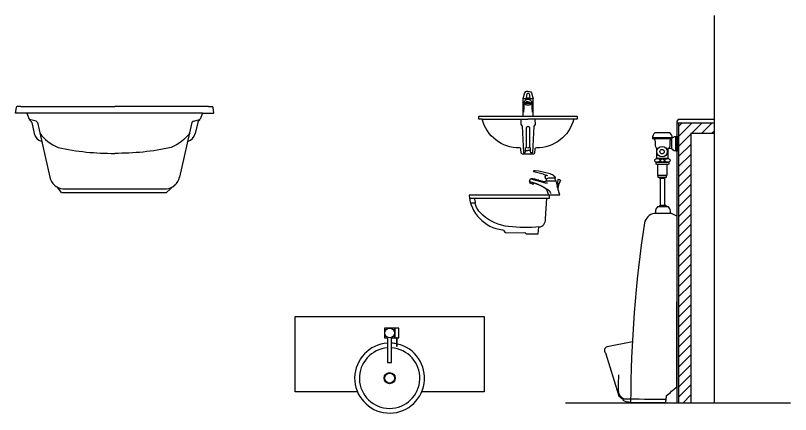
# Model space of a CAD drawing. Header units: metres. Extents: x 30 to 38.4, y 11.3 to 22.1.
# Drawn here: x 34.267 to 38.369, y 11.266 to 13.377 of the extents above; entities that cross this region are included whole.
import ezdxf
from ezdxf.enums import TextEntityAlignment as Align

# ---------------------------------------------------------------- set-up
doc = ezdxf.new("R2010")
doc.units = ezdxf.units.M
doc.header["$MEASUREMENT"] = 0
for name, color, linetype in [('ID-WC', 7, 'Continuous'), ('WC-DET', 8, 'Continuous'), ('WC-DET1', 8, 'Continuous'), ('WC-DET2', 15, 'Continuous'), ('WC-OUTL', 7, 'Continuous'), ('WC-SERIAL', 4, 'Continuous')]:
    doc.layers.add(name, color=color, linetype=linetype)
doc.styles.get("Standard").update_dxf_attribs({"font": 'arial.ttf'})

# ---------------------------------------------------------------- blocks, each defined once
blk = doc.blocks.new('ACC-1S')
at = {"layer": 'ID-WC'}
for p, q in [((0.0584, 0.9858), (0.0567, 0.081)), ((-0.183, 0), (0, 0))]:
    blk.add_line(p, q, dxfattribs=at)
for points in [[(0.0342, 1.399, 0.300638), (0.0188, 1.4268), (-0.0587, 1.4268, 0.201648), (-0.0704, 1.3967), (-0.0658, 1.3967)], [(-0.0658, 1.3967, -0.23445), (-0.0558, 1.3747), (-0.0558, 1.3567, 0.06043), (-0.0478, 1.3435, 2.115418)], [(0.0272, 1.3967, 0.09463), (0.021, 1.3757), (0.021, 1.3562, -0.301965), (0.0125, 1.3434, -0.24961)], [(0.0615, 1.4086), (0.0615, 1.3274, -0.250152), (0.0316, 1.3423), (0.0316, 1.3434, -0.021031)], [(0.0316, 1.3434), (0.0316, 1.3967, -0.021031), (0.0342, 1.399, -164.458102)], [(0.0342, 1.399, -0.176976), (0.0615, 1.4086, -164.458102)], [(-0.0354, 1.0342), (-0.0437, 1.0342, 0.128343), (-0.0551, 1.0142), (-0.0546, 1)], [(0.0067, 1.0342), (-0.0354, 1.0342, 0.128343)], [(0.0252, 1.0005), (0.0252, 1.0114, 0.157281), (0.0138, 1.0342), (0.0067, 1.0342, 0.128343)], [(-0.0021, 1), (-0.0618, 1, 0.288003), (-0.1131, 0.9492, 0.036057), (-0.1861, 0, 0.295959)], [(0.0252, 1), (-0.0546, 1, 0.288003)], [(0.0584, 0.9858), (0.0303, 1), (0.0113, 1, 0.288003)], [(-0.1769, 0.32), (-0.3111, 0.2935, 0.53219), (-0.3199, 0.2619), (-0.2511, 0.0397, 0.179707), (-0.2405, 0.0257, -0.073704), (-0.2265, 0.0134, 0.181357), (-0.2107, 0.0046, -0.009724), (-0.178, -0.0009)], [(-0.2503, 0.1461, 0.007102), (-0.2525, 0.0669, 0.295959), (-0.2226, 0.0196, 0.008189), (-0.0031, 0.0178, 4.562588)], [(0, 0, -0.014348), (0.0022, 0.0178, 0.03095), (0.004, 0.0371, 0.019674), (0.0567, 0.081)]]:
    blk.add_lwpolyline(points, format="xyb", dxfattribs=at)
at = {"layer": 'ID-WC', "color": 1}
for points in [[(-0.0702, 1.4021), (0.0343, 1.4021)], [(0.052, 1.4077), (0.052, 1.3284)], [(-0.0478, 1.2898), (-0.0452, 1.29), (-0.0425, 1.2899), (-0.0399, 1.2894), (-0.0375, 1.2885), (-0.0354, 1.2874), (-0.0336, 1.2859), (-0.0323, 1.2842), (-0.0314, 1.2824), (-0.031, 1.2805), (-0.0311, 1.2785), (-0.0317, 1.2766), (-0.0329, 1.2749), (-0.0344, 1.2733), (-0.0364, 1.2719), (-0.0386, 1.2709), (-0.0411, 1.2702), (-0.0437, 1.2699), (-0.0464, 1.2699), (-0.049, 1.2703), (-0.0514, 1.2711)], [(0.0157, 1.2711), (0.0133, 1.2703), (0.0107, 1.2699), (0.0081, 1.2699), (0.0055, 1.2702), (0.0031, 1.2708), (0.0009, 1.2718), (-0.0011, 1.2731), (-0.0027, 1.2746), (-0.0038, 1.2764), (-0.0045, 1.2782), (-0.0047, 1.2801), (-0.0044, 1.282), (-0.0036, 1.2838), (-0.0024, 1.2855), (-0.0008, 1.287), (0.0013, 1.2883), (0.0035, 1.2892), (0.006, 1.2898), (0.0086, 1.29), (0.0112, 1.2899)]]:
    blk.add_lwpolyline(points, dxfattribs=at)
at = {"layer": 'ID-WC'}
for points in [[(-0.0658, 1.3967), (0.0316, 1.3967)], [(-0.0478, 1.2898), (-0.0478, 1.3435)], [(0.0112, 1.3434), (0.0112, 1.2899)], [(0.0316, 1.3434), (0.0112, 1.3434)], [(-0.0514, 1.2711), (-0.0536, 1.2721), (-0.0554, 1.2734), (-0.0569, 1.275), (-0.0579, 1.2767), (-0.0585, 1.2785), (-0.0586, 1.2804), (-0.0583, 1.2823), (-0.0575, 1.2841), (-0.0562, 1.2857), (-0.0545, 1.2871), (-0.0525, 1.2883), (-0.0503, 1.2892), (-0.0478, 1.2898)], [(0.0112, 1.2901), (-0.0478, 1.2901)], [(0.0112, 1.2899), (0.0138, 1.2895), (0.0162, 1.2886), (0.0183, 1.2875), (0.0201, 1.2861), (0.0215, 1.2844), (0.0225, 1.2826), (0.0229, 1.2807), (0.0229, 1.2788), (0.0223, 1.2769), (0.0213, 1.2751), (0.0198, 1.2735), (0.0179, 1.2721), (0.0157, 1.2711)], [(-0.0428, 1.2585), (-0.0468, 1.2585), (-0.0514, 1.261), (-0.0514, 1.2711)], [(0.0157, 1.2697), (-0.0514, 1.2697)], [(-0.0406, 1.1997), (-0.0428, 1.1997), (-0.0428, 1.2585)], [(0.005, 1.2585), (-0.0428, 1.2585)], [(0.005, 1.2585), (0.005, 1.1997), (0.0028, 1.1997)], [(0.0157, 1.2711), (0.0157, 1.2607), (0.0117, 1.2585), (0.005, 1.2585)], [(-0.0384, 1.1895), (-0.0406, 1.1895), (-0.0406, 1.1997)], [(0.0028, 1.1997), (-0.0406, 1.1997)], [(0.0028, 1.1997), (0.0028, 1.1895), (-0.001, 1.1895)], [(-0.001, 1.1895), (-0.0067, 1.1845), (-0.0301, 1.1845), (-0.0384, 1.1895)], [(-0.001, 1.1895), (-0.0384, 1.1895)], [(-0.0282, 1.0422), (-0.0282, 1.1845)], [(-0.0068, 1.1845), (-0.0068, 1.0422)], [(-0.0282, 1.0422), (-0.0322, 1.0422), (-0.0354, 1.0342)], [(-0.0068, 1.0422), (-0.0282, 1.0422)], [(0.0067, 1.0342), (-0.0013, 1.0422), (-0.0068, 1.0422)]]:
    blk.add_lwpolyline(points, dxfattribs=at)
at = {"layer": 'ID-WC', "color": 1}
blk.add_lwpolyline([(-0.0273, 1.2795), (-0.0271, 1.2812), (-0.0266, 1.2829), (-0.0258, 1.2844), (-0.0247, 1.2858), (-0.0234, 1.2869), (-0.0219, 1.2878), (-0.0202, 1.2884), (-0.0185, 1.2886), (-0.0167, 1.2885), (-0.015, 1.2881), (-0.0134, 1.2874), (-0.012, 1.2864), (-0.0108, 1.2851), (-0.0098, 1.2837), (-0.0092, 1.2821), (-0.0088, 1.2804), (-0.0088, 1.2786), (-0.0092, 1.2769), (-0.0098, 1.2753), (-0.0108, 1.2739), (-0.012, 1.2726), (-0.0134, 1.2716), (-0.015, 1.2709), (-0.0167, 1.2705), (-0.0185, 1.2704), (-0.0202, 1.2706), (-0.0219, 1.2712), (-0.0234, 1.2721), (-0.0247, 1.2732), (-0.0258, 1.2746), (-0.0266, 1.2761), (-0.0271, 1.2778)], close=True, dxfattribs=at)
for centre, radius in [((-0.0197, 1.3264), 0.0276), ((-0.0194, 1.3262), 0.0117)]:
    blk.add_circle(centre, radius, dxfattribs=at)
blk = doc.blocks.new('A$C70D0')
at = {"layer": 'WC-DET', "color": 7}
for p, q in [((0.3399, 0.0794), (0.3199, 0.0868)), ((0.4057, 0.091), (0.4569, 0.0911)), ((0.4517, 0.1047), (0.4187, 0.1047)), ((0.4723, 0.0778), (0.4668, 0.0788))]:
    blk.add_line(p, q, dxfattribs=at)
at = {"layer": 'WC-DET'}
for points in [[(0.3199, 0.0868, -0.08481), (0.4071, 0.0497, -0.158906), (0.4305, 0.0246, 12.163436)], [(0.3243, 0.1023), (0.3878, 0.0835, 0.087142), (0.4135, 0.0806, 0.496456)]]:
    blk.add_lwpolyline(points, format="xyb", dxfattribs=at)
at = {"layer": 'WC-DET', "color": 7}
for points in [[(0.4187, 0.1047), (0.4073, 0.1016)], [(0.4674, 0.0519), (0.464, 0.0637)]]:
    blk.add_lwpolyline(points, dxfattribs=at)
at = {"layer": 'WC-DET1', "color": 7}
blk.add_line((0.0001, 0.0002), (0.4087, 0.0002), dxfattribs=at)
at = {"layer": 'WC-DET1'}
for points in [[(0.0249, 0.0009), (0.0303, -0.0212, -0.471961), (0.0262, -0.0266), (0.0054, -0.0266)], [(0.3705, -0.152, -0.057186), (0.2068, -0.1507, -0.147426), (0.0699, -0.0903, -0.144225), (0.0276, -0.0253, 0.745223)]]:
    blk.add_lwpolyline(points, format="xyb", dxfattribs=at)
at = {"layer": 'WC-OUTL'}
for p, q in [((0.4259, 0.1292), (0.3664, 0.1419)), ((0.3178, 0.0889), (0.3231, 0.1015)), ((0.3199, 0.0868), (0.3185, 0.0873)), ((0.4533, 0.1047), (0.4517, 0.1047)), ((0.376, 0.0662), (0.3399, 0.0794))]:
    blk.add_line(p, q, dxfattribs=at)
at = {"layer": 'WC-OUTL', "linetype": 'Continuous'}
blk.add_line((0.4775, 0.015), (0.4191, 0.015), dxfattribs=at)
at = {"layer": 'WC-OUTL'}
for points in [[(0.3664, 0.1419), (0.3466, 0.144, 0.206002), (0.3365, 0.142)], [(0.389, 0.1272), (0.34, 0.1385, -0.22948), (0.3365, 0.1419, -1.257843)], [(0.4421, 0.121, 0.056287), (0.4263, 0.1291), (0.4259, 0.1292)]]:
    blk.add_lwpolyline(points, format="xyb", dxfattribs=at)
for points in [[(0.389, 0.1272), (0.4124, 0.1196)], [(0.3199, 0.0868), (0.3176, 0.0805), (0.3376, 0.0731), (0.3399, 0.0794)], [(0.4044, 0.1009), (0.3997, 0.1132), (0.4055, 0.1215)], [(0.4073, 0.1016), (0.4044, 0.1009)], [(0.4421, 0.121), (0.4508, 0.1151), (0.4533, 0.1047)], [(0.456, 0.0911), (0.4517, 0.1047)], [(0.4569, 0.0911), (0.464, 0.0637)], [(0.4666, 0.0978), (0.4659, 0.0791)], [(0.4666, 0.0978), (0.4698, 0.0988)], [(0.4806, 0.0945), (0.4666, 0.0978)], [(0.4783, 0.097), (0.4698, 0.0988)], [(0.4806, 0.0945), (0.4741, 0.0774)], [(0.4806, 0.0945), (0.4783, 0.097)], [(0.4668, 0.0788), (0.464, 0.0637)], [(0.4668, 0.0789), (0.4659, 0.0791)], [(0.4723, 0.0778), (0.4674, 0.0519)], [(0.4775, 0.015), (0.4674, 0.0519)], [(0.4741, 0.0774), (0.4723, 0.0778)]]:
    blk.add_lwpolyline(points, dxfattribs=at)
blk.add_lwpolyline([(0.4191, 0.015), (-0.0019, 0.015, 0.352966), (0.1739, -0.1681, -0.251587), (0.1833, -0.1748, 0.218842), (0.194, -0.1835), (0.2927, -0.1822), (0.2994, -0.1895), (0.3631, -0.1895), (0.3671, -0.1533, 0.410102), (0.402, -0.1104), (0.4087, 0.0002), (0.4228, 0.0002), (0.4228, 0.0112, 0.414214)], format="xyb", close=True, dxfattribs=at)
for centre, radius, start, end in [((0.3189, 0.0884), 0.00124, 157.1794, 249.8849), ((0.3242, 0.101), 0.00124, 85.7501, 157.1794), ((0.3088, -0.1067), 0.2095, 73.9196, 85.7501), ((0.4468, 0.3722), 0.2889, 253.9196, 259.0996), ((0.3956, 0.1082), 0.0199, 260.0762, 300.545), ((0.4003, 0.0965), 0.00776, 314.717, 19.626), ((0.4097, 0.1007), 0.00263, 158.9862, 216.3864), ((0.2835, -0.1182), 0.2063, 55.0409, 63.3714), ((0.3561, 0.0066), 0.0636, 7.5221, 44.0837)]:
    blk.add_arc(centre, radius, start, end, dxfattribs=at)
blk = doc.blocks.new('A$C91E4')
at = {"layer": 'WC-DET', "color": 7}
blk.add_line((0.056, 0.2924), (0.0011, 0.2924), dxfattribs=at)
blk.add_lwpolyline([(0.0059, 0.2227), (0.01, 0.2767, -0.741267), (0.0474, 0.2767), (0.0515, 0.2227)], format="xyb", dxfattribs=at)
blk.add_arc((0.0287, 0.2535), 0.023, 31.6515, 148.3091, dxfattribs=at)
at = {"layer": 'WC-DET1'}
for p, q in [((0.0136, 0.2671), (0.0136, 0.2646)), ((0.0438, 0.2671), (0.0438, 0.2646))]:
    blk.add_line(p, q, dxfattribs=at)
for points in [[(0.0227, 0.3193), (0.0193, 0.2988, 0.169183)], [(0.0344, 0.3193), (0.0378, 0.2988, -0.169183)], [(0.0438, 0.2671, 0.259522), (0.0432, 0.2682, 0.076064), (0.0394, 0.2698, 0.036376), (0.0349, 0.2706, 0.026507), (0.0287, 0.271, 0.026507), (0.0225, 0.2706, 0.036376), (0.018, 0.2698, 0.076064), (0.0142, 0.2682, 0.259522), (0.0136, 0.2671, 0.259522)]]:
    blk.add_lwpolyline(points, format="xyb", dxfattribs=at)
for points in [[(0.0136, 0.2646, 0.259522), (0.0142, 0.2635, 0.076064), (0.018, 0.2618, 0.036376), (0.0225, 0.261, 0.026507), (0.0287, 0.2607, 0.026507), (0.0349, 0.261, 0.036376), (0.0394, 0.2618, 0.076064), (0.0432, 0.2635, 0.259522), (0.0438, 0.2646, 0.259522), (0.0432, 0.2657, 0.076064), (0.0394, 0.2673, 0.036376), (0.0349, 0.2681, 0.026507), (0.0287, 0.2685, 0.026507), (0.0225, 0.2681, 0.036376), (0.018, 0.2673, 0.076064), (0.0142, 0.2657, 0.259522)], [(0.0204, 0.0421), (0.0204, 0.139, -1), (0.0367, 0.139), (0.0367, 0.0402, -1.117162)]]:
    blk.add_lwpolyline(points, format="xyb", close=True, dxfattribs=at)
at = {"layer": 'WC-DET1', "color": 7}
for points in [[(-0.2139, 0.1852), (0.0286, 0.1856)], [(0.271, 0.1852), (0.0286, 0.1856)]]:
    blk.add_lwpolyline(points, dxfattribs=at)
at = {"layer": 'WC-DET1'}
for points in [[(-0.0123, 0.1855), (-0.0086, 0.1824), (-0.0095, 0.1571), (-0.0023, 0.1471), (0.0041, 0.0076), (0.0132, 0.0076), (0.015, 0.0149), (0.015, 0.0357)], [(0.0694, 0.1855), (0.0657, 0.1824), (0.0666, 0.1571), (0.0594, 0.1471), (0.053, 0.0076), (0.044, 0.0076), (0.0422, 0.0149), (0.0422, 0.0357)], [(0.015, 0.0185), (0.0286, 0.0185)], [(0.0422, 0.0185), (0.0286, 0.0185)]]:
    blk.add_lwpolyline(points, dxfattribs=at)
at = {"layer": 'WC-DET1', "color": 7}
blk.add_lwpolyline([(0.0011, 0.2014), (0.0286, 0.2014), (0.056, 0.2014, -0.414214)], format="xyb", dxfattribs=at)
at = {"layer": 'WC-DET1'}
for centre, radius, start, end in [((0.0286, 0.329), 0.0316, 252.9385, 287.0615), ((0.0286, 0.3106), 0.0105, 56.062, 123.938)]:
    blk.add_arc(centre, radius, start, end, dxfattribs=at)
at = {"layer": 'WC-OUTL'}
for p, q in [((0.0011, 0.2924), (0.0011, 0.2583)), ((0.056, 0.2606), (0.056, 0.2924)), ((0.0011, 0.2583), (0.0011, 0.2014)), ((0.056, 0.2014), (0.056, 0.2606))]:
    blk.add_line(p, q, dxfattribs=at)
for points in [[(0.0286, 0.3314), (0.0196, 0.3314, 0.332909), (0.0107, 0.3247), (0.0012, 0.2924)], [(0.0286, 0.3314), (0.0375, 0.3314, -0.332909), (0.0465, 0.3247), (0.0559, 0.2924)], [(0.0286, 0.0004), (-0.0004, 0.0004, -0.41069), (-0.0068, 0.0058), (-0.0086, 0.0276, 0.337218), (-0.0158, 0.033, -0.34395), (-0.2139, 0.1852), (-0.2316, 0.1851), (-0.2316, 0.1977, -0.414214), (-0.2278, 0.2014), (0.0011, 0.2014)], [(0.056, 0.2014), (0.285, 0.2014, -0.414214), (0.2887, 0.1977), (0.2887, 0.1851), (0.271, 0.1852, -0.34395), (0.073, 0.033, 0.337218), (0.0657, 0.0276), (0.0639, 0.0058, -0.41069), (0.0576, 0.0004), (0.0286, 0.0004)]]:
    blk.add_lwpolyline(points, format="xyb", dxfattribs=at)
blk = doc.blocks.new('BT213F')
at = {"layer": 'WC-DET2'}
for p, q in [((-0.4341, 0), (-0.4216, -0.0311)), ((-0.3861, -0.0422), (-0.4206, -0.0335)), ((0.4467, -0.0422), (0.4812, -0.0335)), ((0.4947, 0), (0.4822, -0.0311)), ((-0.4103, -0.0465), (-0.4139, -0.0429)), ((-0.4089, -0.0489), (-0.3954, -0.1083)), ((-0.3788, -0.0496), (-0.3128, -0.3384)), ((0.4394, -0.0496), (0.3734, -0.3384)), ((0.4695, -0.0489), (0.456, -0.1083)), ((0.4709, -0.0465), (0.4745, -0.0429)), ((-0.2512, -0.42), (-0.2739, -0.3904)), ((-0.2442, -0.4), (0.3048, -0.4)), ((0.3053, -0.42), (0.3494, -0.3796)), ((-0.2512, -0.42), (0.3053, -0.42))]:
    blk.add_line(p, q, dxfattribs=at)
for points in [[(-0.3667, -0.1049, 0.139644), (-0.269, -0.1818, 0.055567), (0.0303, -0.2125, 0.174699)], [(0.4273, -0.1049, -0.139644), (0.3296, -0.1818, -0.055567), (0.0303, -0.2125, -0.174699)]]:
    blk.add_lwpolyline(points, format="xyb", dxfattribs=at)
for centre, radius, start, end in [((-0.3891, -0.0181), 0.035, 201.8014, 225), ((0.4497, -0.0181), 0.035, 315, 338.1986), ((-0.4138, -0.05), 0.005, 12.875, 45), ((-0.3885, -0.0519), 0.01, 12.875, 75.9638), ((0.4491, -0.0519), 0.01, 104.0362, 167.125), ((0.4744, -0.05), 0.005, 135, 167.125), ((-0.3417, -0.096), 0.055, 192.875, 252.0398), ((0.4024, -0.096), 0.055, 287.9602, 347.125), ((-0.3602, -0.1531), 0.005, 12.875, 72.0398), ((0.4209, -0.1531), 0.005, 107.9602, 167.125), ((-0.2348, -0.3206), 0.08, 192.875, 263.243), ((0.2954, -0.3206), 0.08, 276.757, 347.125)]:
    blk.add_arc(centre, radius, start, end, dxfattribs=at)
at = {"layer": 'WC-OUTL'}
for p, q in [((-0.4947, 0), (-0.4903, 0.0307)), ((0.4947, 0), (-0.4947, 0)), ((-0.4662, 0.035), (-0.4854, 0.035)), ((-0.4662, 0.035), (0.0303, 0.035)), ((0.5268, 0.035), (0.0303, 0.035)), ((0.4949, 0), (0.5553, 0)), ((0.5268, 0.035), (0.546, 0.035)), ((0.5553, 0), (0.5509, 0.0307))]:
    blk.add_line(p, q, dxfattribs=at)
for centre, start, end in [((-0.4854, 0.03), 90, 171.8699), ((0.546, 0.03), 8.1301, 90)]:
    blk.add_arc(centre, 0.005, start, end, dxfattribs=at)
at = {"layer": 'WC-SERIAL', "flags": 3}
blk.add_attdef('SERIAL', text='', height=0.0769, dxfattribs=at).set_placement((0.0428, -0.5475), align=Align.TOP_CENTER)
blk = doc.blocks.new('acc-xx2')
at = {"layer": 'ID-WC'}
for points in [[(10.4, 212.9), (28.4, 212.9), (28.4, 264.3), (-26.3, 264.3), (-26.3, 212.9), (-10.4, 212.9)], [(-10.4, 215), (-10.4, 82.1), (10.4, 82.1), (10.4, 215)]]:
    blk.add_lwpolyline(points, dxfattribs=at)
for points in [[(28.4, 212.9), (48.7, 212.9), (48.7, 264.3), (28.4, 264.3)], [(36.6, 168.4), (40.5, 168.4), (40.5, 212.9), (36.6, 212.9)]]:
    blk.add_lwpolyline(points, close=True, dxfattribs=at)
blk.add_circle((0, 238.4), 25.5, dxfattribs=at)
for start, end in [(93.2272, 77.3427), (78.587, 86.7728)]:
    blk.add_arc((0, 0), 185, start, end, dxfattribs=at)
at = {"layer": 'WC-DET1', "linetype": 'Continuous'}
for radius in [29.4, 26.4]:
    blk.add_circle((0, 0), radius, dxfattribs=at)
blk.add_arc((0, 0), 160, 93.7321, 86.2679, dxfattribs=at)

msp = doc.modelspace()

# ---------------------------------------------------------------- hatches: boundary and pattern name
at = {"linetype": 'Continuous'}
h = msp.add_hatch(dxfattribs=at)
h.set_pattern_fill('ANSI31', color=1, scale=0.3, style=0)
h.set_pattern_definition([(45, (43.428264, 7.14457), (-0.0265165, 0.0265165), [])])
h.paths.add_polyline_path([(37.7769, 11.3285), (37.8419, 11.3285), (37.8419, 12.7535), (37.9669, 12.7535), (37.9669, 12.8085), (37.7769, 12.8085)])

# ---------------------------------------------------------------- linework, layer by layer
at = {"color": 3}
for p, q in [((37.7769, 12.8285), (37.7669, 12.8185)), ((37.7669, 12.8185), (37.7669, 11.3285)), ((37.7769, 12.8285), (37.9669, 12.8285))]:
    msp.add_line(p, q, dxfattribs=at)
at = {"color": 7}
for p, q in [((37.7669, 12.8085), (37.9669, 12.8085)), ((37.7769, 12.8085), (37.7769, 11.3285)), ((37.8419, 12.7535), (37.8419, 11.3285)), ((37.8419, 12.7535), (37.9669, 12.7535))]:
    msp.add_line(p, q, dxfattribs=at)
at = {"color": 0}
msp.add_line((37.1786, 11.3285), (38.3691, 11.3285), dxfattribs=at)
msp.add_lwpolyline([(37.9669, 11.3285), (37.9669, 13.3767)], dxfattribs=at)
at = {"layer": 'ID-WC'}
msp.add_lwpolyline([(36.0775, 11.385), (35.7473, 11.385), (35.7473, 11.785), (36.7473, 11.785), (36.7473, 11.385), (36.4172, 11.385)], dxfattribs=at)

# ---------------------------------------------------------------- block references
for name, p in [('A$C91E4', (36.951, 12.6434)), ('BT213F', (34.7619, 12.86)), ('ACC-1S', (37.709, 11.3301)), ('A$C70D0', (36.6703, 12.4108))]:
    msp.add_blockref(name, p, dxfattribs=at)
at = {"layer": 'ID-WC', "xscale": 0.001, "yscale": 0.001, "zscale": 0.001}
msp.add_blockref('acc-xx2', (36.2473, 11.4584), dxfattribs=at)

doc.saveas('drawing.dxf')
